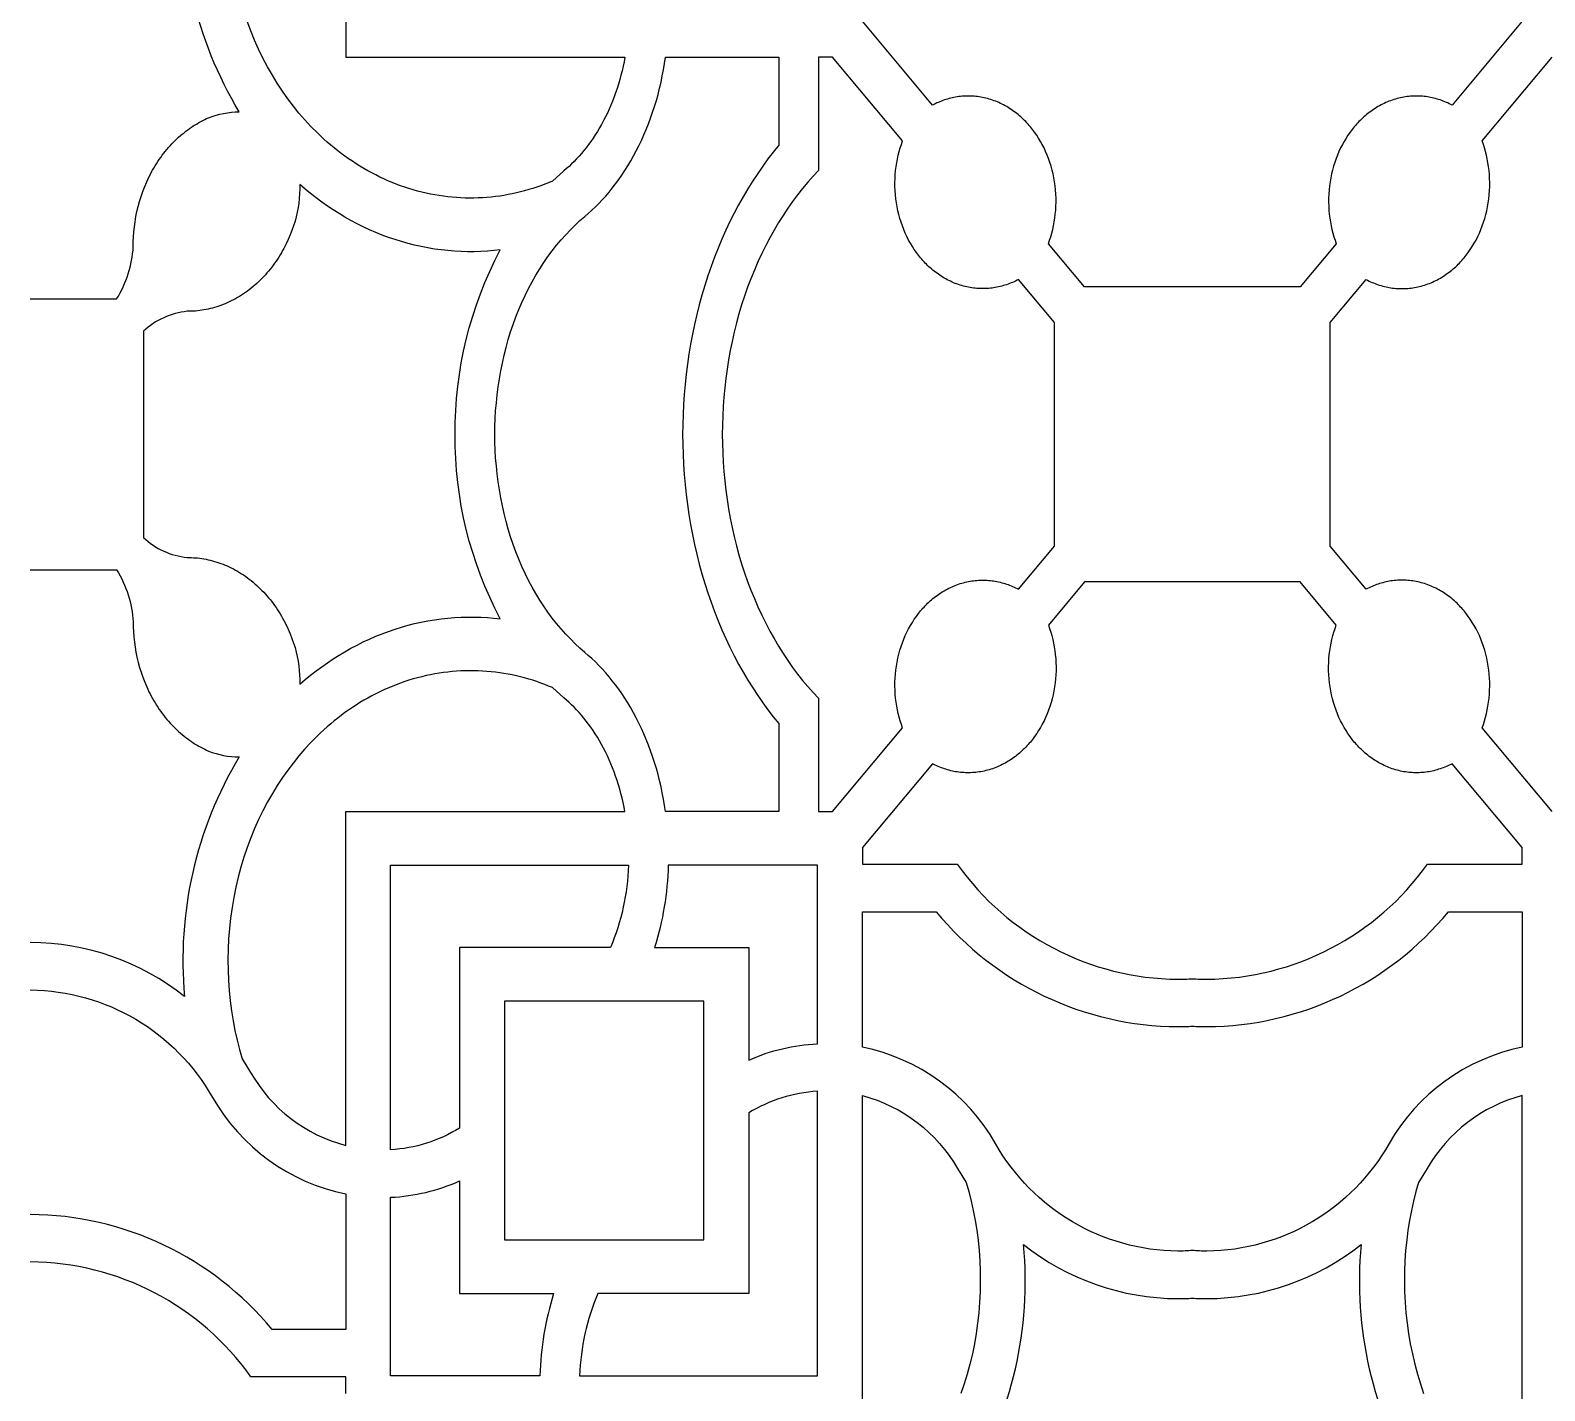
# Model space of a CAD drawing. Extents: x 59271 to 61367, y 41180 to 44085.
# Drawn here: x 59271.3 to 59470.2, y 43259.1 to 43437.6 of the extents above; entities that cross this region are included whole.
import ezdxf

# ---------------------------------------------------------------- set-up
doc = ezdxf.new("R2010")
doc.units = 0
doc.layers.get('0').update_dxf_attribs({"linetype": 'CONTINUOUS'})

msp = doc.modelspace()

# ---------------------------------------------------------------- linework, layer by layer
for points in [[(59312.71, 43477.93), (59312.71, 43434.11), (59349.37, 43434.11), (59349.26, 43433.51), (59349.13, 43432.91), (59349, 43432.32), (59348.85, 43431.73), (59348.69, 43431.15), (59348.52, 43430.57), (59348.34, 43430), (59348.15, 43429.44), (59347.95, 43428.89), (59347.74, 43428.34), (59347.52, 43427.81), (59347.3, 43427.28), (59347.06, 43426.77), (59346.81, 43426.26), (59346.56, 43425.77), (59346.3, 43425.28), (59346.03, 43424.81), (59345.75, 43424.35), (59345.47, 43423.9), (59345.18, 43423.46), (59344.89, 43423.03), (59344.59, 43422.62), (59344.28, 43422.22), (59343.97, 43421.83), (59343.66, 43421.45), (59343.34, 43421.09), (59343.02, 43420.74), (59342.69, 43420.4), (59342.36, 43420.08), (59342.03, 43419.77), (59341.7, 43419.47), (59341.36, 43419.18), (59339.84, 43417.82), (59339.34, 43417.61), (59338.83, 43417.41), (59338.31, 43417.22), (59337.79, 43417.04), (59337.27, 43416.87), (59336.74, 43416.71), (59336.2, 43416.56), (59335.67, 43416.41), (59335.12, 43416.28), (59334.58, 43416.17), (59334.03, 43416.06), (59333.48, 43415.96), (59332.92, 43415.87), (59332.36, 43415.8), (59331.8, 43415.74), (59331.24, 43415.69), (59330.67, 43415.65), (59330.1, 43415.62), (59329.54, 43415.6), (59328.97, 43415.6), (59328.39, 43415.61), (59327.82, 43415.63), (59327.25, 43415.67), (59326.68, 43415.71), (59326.1, 43415.77), (59325.53, 43415.84), (59324.96, 43415.93), (59324.39, 43416.02), (59323.82, 43416.13), (59323.25, 43416.25), (59322.68, 43416.38), (59322.12, 43416.53), (59321.55, 43416.69), (59320.99, 43416.86), (59320.44, 43417.04), (59319.88, 43417.23), (59319.33, 43417.44), (59318.79, 43417.65), (59318.24, 43417.88), (59317.7, 43418.12), (59317.17, 43418.37), (59316.64, 43418.64), (59316.11, 43418.91), (59315.59, 43419.19), (59315.08, 43419.49), (59314.57, 43419.79), (59314.07, 43420.11), (59313.57, 43420.43), (59313.08, 43420.77), (59312.6, 43421.11), (59312.12, 43421.46), (59311.65, 43421.82), (59311.18, 43422.2), (59310.72, 43422.57), (59310.27, 43422.96), (59309.83, 43423.36), (59309.39, 43423.76), (59308.97, 43424.17), (59308.13, 43425.01), (59307.33, 43425.87), (59306.56, 43426.76), (59305.82, 43427.68), (59305.09, 43428.64), (59304.39, 43429.64), (59303.71, 43430.67), (59303.06, 43431.74), (59302.43, 43432.84), (59301.83, 43433.98), (59301.26, 43435.14), (59300.73, 43436.34), (59300.23, 43437.56), (59299.76, 43438.81)], [(59467.23, 43438.81), (59458.02, 43427.8), (59457.84, 43427.9), (59457.65, 43427.99), (59457.45, 43428.09), (59457.26, 43428.17), (59457.06, 43428.26), (59456.86, 43428.33), (59456.66, 43428.41), (59456.46, 43428.48), (59456.25, 43428.55), (59456.05, 43428.61), (59455.84, 43428.67), (59455.63, 43428.72), (59455.41, 43428.77), (59455.2, 43428.82), (59454.99, 43428.86), (59454.77, 43428.89), (59454.55, 43428.92), (59454.33, 43428.95), (59454.11, 43428.97), (59453.89, 43428.98), (59453.67, 43428.99), (59453.45, 43429), (59453.23, 43429), (59453.01, 43429), (59452.78, 43428.99), (59452.56, 43428.97), (59452.34, 43428.95), (59452.12, 43428.92), (59451.89, 43428.89), (59451.67, 43428.86), (59451.45, 43428.82), (59451.23, 43428.77), (59451.01, 43428.72), (59450.79, 43428.66), (59450.57, 43428.6), (59450.36, 43428.54), (59450.14, 43428.47), (59449.93, 43428.39), (59449.72, 43428.31), (59449.51, 43428.22), (59449.3, 43428.13), (59449.09, 43428.04), (59448.88, 43427.94), (59448.68, 43427.83), (59448.48, 43427.72), (59448.28, 43427.61), (59448.08, 43427.49), (59447.89, 43427.37), (59447.7, 43427.25), (59447.51, 43427.12), (59447.32, 43426.99), (59447.14, 43426.85), (59446.96, 43426.71), (59446.78, 43426.57), (59446.61, 43426.42), (59446.43, 43426.27), (59446.27, 43426.12), (59446.1, 43425.96), (59445.94, 43425.8), (59445.78, 43425.64), (59445.62, 43425.47), (59445.47, 43425.31), (59445.32, 43425.14), (59445.17, 43424.97), (59444.89, 43424.61), (59444.61, 43424.24), (59444.34, 43423.86), (59444.09, 43423.46), (59443.84, 43423.05), (59443.6, 43422.62), (59443.37, 43422.18), (59443.16, 43421.72), (59442.96, 43421.26), (59442.78, 43420.78), (59442.61, 43420.29), (59442.45, 43419.79), (59442.31, 43419.29), (59442.19, 43418.77), (59442.08, 43418.25), (59441.99, 43417.73), (59441.92, 43417.2), (59441.86, 43416.67), (59441.82, 43416.14), (59441.8, 43415.61), (59441.8, 43415.08), (59441.81, 43414.55), (59441.84, 43414.02), (59441.89, 43413.5), (59441.95, 43412.99), (59442.03, 43412.48), (59442.13, 43411.97), (59442.23, 43411.48), (59442.36, 43411), (59442.49, 43410.52), (59442.64, 43410.06), (59442.8, 43409.61), (59438.07, 43403.96), (59434.28, 43403.96), (59423.9, 43403.96), (59413.51, 43403.96), (59409.72, 43403.96), (59404.99, 43409.61), (59405.15, 43410.06), (59405.3, 43410.52), (59405.43, 43411), (59405.56, 43411.48), (59405.66, 43411.97), (59405.76, 43412.48), (59405.84, 43412.99), (59405.9, 43413.5), (59405.95, 43414.02), (59405.98, 43414.55), (59405.99, 43415.08), (59405.99, 43415.61), (59405.97, 43416.14), (59405.93, 43416.67), (59405.87, 43417.2), (59405.8, 43417.73), (59405.71, 43418.25), (59405.6, 43418.77), (59405.48, 43419.29), (59405.34, 43419.79), (59405.18, 43420.29), (59405.01, 43420.78), (59404.83, 43421.26), (59404.63, 43421.72), (59404.42, 43422.18), (59404.19, 43422.62), (59403.95, 43423.05), (59403.71, 43423.46), (59403.45, 43423.86), (59403.18, 43424.24), (59402.9, 43424.61), (59402.62, 43424.97), (59402.47, 43425.14), (59402.32, 43425.31), (59402.17, 43425.47), (59402.01, 43425.64), (59401.85, 43425.8), (59401.69, 43425.96), (59401.52, 43426.12), (59401.36, 43426.27), (59401.18, 43426.42), (59401.01, 43426.57), (59400.83, 43426.71), (59400.65, 43426.85), (59400.47, 43426.99), (59400.28, 43427.12), (59400.09, 43427.25), (59399.9, 43427.37), (59399.71, 43427.49), (59399.51, 43427.61), (59399.31, 43427.72), (59399.11, 43427.83), (59398.91, 43427.94), (59398.7, 43428.04), (59398.49, 43428.13), (59398.29, 43428.22), (59398.07, 43428.31), (59397.86, 43428.39), (59397.65, 43428.47), (59397.43, 43428.54), (59397.22, 43428.6), (59397, 43428.66), (59396.78, 43428.72), (59396.56, 43428.77), (59396.34, 43428.82), (59396.12, 43428.86), (59395.9, 43428.89), (59395.67, 43428.92), (59395.45, 43428.95), (59395.23, 43428.97), (59395.01, 43428.99), (59394.78, 43429), (59394.56, 43429), (59394.34, 43429), (59394.12, 43428.99), (59393.9, 43428.98), (59393.68, 43428.97), (59393.46, 43428.95), (59393.24, 43428.92), (59393.02, 43428.89), (59392.8, 43428.86), (59392.59, 43428.82), (59392.38, 43428.77), (59392.16, 43428.72), (59391.95, 43428.67), (59391.74, 43428.61), (59391.54, 43428.55), (59391.33, 43428.48), (59391.13, 43428.41), (59390.93, 43428.33), (59390.73, 43428.26), (59390.53, 43428.17), (59390.34, 43428.09), (59390.14, 43427.99), (59389.95, 43427.9), (59389.77, 43427.8), (59380.56, 43438.81)], [(59471.16, 43335.06), (59461.95, 43346.06), (59462.12, 43346.51), (59462.26, 43346.97), (59462.4, 43347.45), (59462.52, 43347.93), (59462.63, 43348.42), (59462.72, 43348.93), (59462.8, 43349.43), (59462.87, 43349.95), (59462.91, 43350.47), (59462.94, 43351), (59462.96, 43351.53), (59462.95, 43352.06), (59462.93, 43352.59), (59462.89, 43353.12), (59462.84, 43353.65), (59462.77, 43354.18), (59462.68, 43354.7), (59462.57, 43355.22), (59462.45, 43355.74), (59462.31, 43356.24), (59462.15, 43356.74), (59461.98, 43357.23), (59461.79, 43357.71), (59461.6, 43358.17), (59461.38, 43358.63), (59461.16, 43359.07), (59460.92, 43359.5), (59460.67, 43359.91), (59460.41, 43360.31), (59460.14, 43360.69), (59459.87, 43361.06), (59459.58, 43361.42), (59459.44, 43361.59), (59459.29, 43361.76), (59459.13, 43361.92), (59458.98, 43362.09), (59458.82, 43362.25), (59458.66, 43362.41), (59458.49, 43362.57), (59458.32, 43362.72), (59458.15, 43362.87), (59457.98, 43363.02), (59457.8, 43363.16), (59457.62, 43363.3), (59457.43, 43363.44), (59457.25, 43363.57), (59457.06, 43363.7), (59456.87, 43363.82), (59456.67, 43363.94), (59456.48, 43364.06), (59456.28, 43364.17), (59456.08, 43364.28), (59455.87, 43364.39), (59455.67, 43364.49), (59455.46, 43364.58), (59455.25, 43364.67), (59455.04, 43364.76), (59454.83, 43364.84), (59454.61, 43364.92), (59454.4, 43364.99), (59454.18, 43365.05), (59453.96, 43365.11), (59453.75, 43365.17), (59453.53, 43365.22), (59453.31, 43365.27), (59453.08, 43365.31), (59452.86, 43365.34), (59452.64, 43365.37), (59452.42, 43365.4), (59452.2, 43365.42), (59451.97, 43365.44), (59451.75, 43365.44), (59451.53, 43365.45), (59451.31, 43365.45), (59451.08, 43365.44), (59450.86, 43365.43), (59450.64, 43365.42), (59450.42, 43365.4), (59450.2, 43365.37), (59449.99, 43365.34), (59449.77, 43365.31), (59449.56, 43365.27), (59449.34, 43365.22), (59449.13, 43365.17), (59448.92, 43365.12), (59448.71, 43365.06), (59448.5, 43365), (59448.3, 43364.93), (59448.09, 43364.86), (59447.89, 43364.78), (59447.69, 43364.71), (59447.5, 43364.62), (59447.3, 43364.53), (59447.11, 43364.44), (59446.92, 43364.35), (59446.73, 43364.25), (59442, 43369.9), (59442, 43384.58), (59442, 43399.26), (59446.73, 43404.91), (59446.92, 43404.82), (59447.11, 43404.72), (59447.3, 43404.63), (59447.5, 43404.54), (59447.69, 43404.46), (59447.89, 43404.38), (59448.09, 43404.31), (59448.3, 43404.23), (59448.5, 43404.17), (59448.71, 43404.11), (59448.92, 43404.05), (59449.13, 43403.99), (59449.34, 43403.94), (59449.56, 43403.9), (59449.77, 43403.86), (59449.99, 43403.82), (59450.2, 43403.79), (59450.42, 43403.77), (59450.64, 43403.75), (59450.86, 43403.73), (59451.08, 43403.72), (59451.31, 43403.72), (59451.53, 43403.72), (59451.75, 43403.72), (59451.97, 43403.73), (59452.2, 43403.75), (59452.42, 43403.77), (59452.64, 43403.79), (59452.86, 43403.82), (59453.08, 43403.86), (59453.31, 43403.9), (59453.53, 43403.94), (59453.75, 43404), (59453.96, 43404.05), (59454.18, 43404.11), (59454.4, 43404.18), (59454.61, 43404.25), (59454.83, 43404.33), (59455.04, 43404.41), (59455.25, 43404.49), (59455.46, 43404.58), (59455.67, 43404.68), (59455.87, 43404.78), (59456.08, 43404.88), (59456.28, 43404.99), (59456.48, 43405.1), (59456.67, 43405.22), (59456.87, 43405.34), (59457.06, 43405.47), (59457.25, 43405.6), (59457.43, 43405.73), (59457.62, 43405.87), (59457.8, 43406.01), (59457.98, 43406.15), (59458.15, 43406.3), (59458.32, 43406.45), (59458.49, 43406.6), (59458.66, 43406.76), (59458.82, 43406.92), (59458.98, 43407.08), (59459.13, 43407.24), (59459.29, 43407.41), (59459.44, 43407.58), (59459.58, 43407.75), (59459.87, 43408.1), (59460.14, 43408.47), (59460.41, 43408.86), (59460.67, 43409.26), (59460.92, 43409.67), (59461.16, 43410.1), (59461.38, 43410.54), (59461.6, 43410.99), (59461.79, 43411.46), (59461.98, 43411.94), (59462.15, 43412.43), (59462.31, 43412.92), (59462.45, 43413.43), (59462.57, 43413.94), (59462.68, 43414.46), (59462.77, 43414.99), (59462.84, 43415.51), (59462.89, 43416.05), (59462.93, 43416.58), (59462.95, 43417.11), (59462.96, 43417.64), (59462.94, 43418.17), (59462.91, 43418.69), (59462.87, 43419.22), (59462.8, 43419.73), (59462.72, 43420.24), (59462.63, 43420.74), (59462.52, 43421.23), (59462.4, 43421.72), (59462.26, 43422.19), (59462.12, 43422.65), (59461.95, 43423.11), (59471.16, 43434.11)]]:
    msp.add_lwpolyline(points)
for points in [[(59271.27, 43402.36), (59282.6, 43402.36, 0.12671), (59284.79, 43409.21), (59284.79, 43409.86), (59284.82, 43410.51), (59284.87, 43411.17), (59284.94, 43411.84), (59285.03, 43412.5), (59285.15, 43413.17), (59285.28, 43413.84), (59285.44, 43414.5), (59285.62, 43415.16), (59285.82, 43415.82), (59286.05, 43416.47), (59286.29, 43417.11), (59286.43, 43417.42), (59286.56, 43417.74), (59286.7, 43418.05), (59286.85, 43418.35), (59287.01, 43418.66), (59287.16, 43418.96), (59287.33, 43419.26), (59287.49, 43419.55), (59287.67, 43419.84), (59287.84, 43420.12), (59288.03, 43420.4), (59288.21, 43420.68), (59288.4, 43420.95), (59288.6, 43421.22), (59288.8, 43421.48), (59289, 43421.74), (59289.21, 43421.99), (59289.42, 43422.23), (59289.63, 43422.47), (59289.85, 43422.71), (59290.07, 43422.94), (59290.29, 43423.16), (59290.52, 43423.38), (59290.75, 43423.59), (59290.98, 43423.8), (59291.22, 43424), (59291.46, 43424.19), (59291.7, 43424.38), (59291.94, 43424.56), (59292.18, 43424.74), (59292.43, 43424.9), (59292.67, 43425.07), (59292.92, 43425.22), (59293.17, 43425.37), (59293.42, 43425.52), (59293.67, 43425.66), (59293.93, 43425.79), (59294.18, 43425.91), (59294.43, 43426.03), (59294.69, 43426.15, -0.091636), (59298.7, 43426.92, -0.159593), (59291.53, 43458.36, -0.16816)], [(59271.27, 43366.8), (59282.6, 43366.8, -0.12671), (59284.79, 43359.96), (59284.79, 43359.31), (59284.82, 43358.65), (59284.87, 43357.99), (59284.94, 43357.33), (59285.03, 43356.66), (59285.15, 43355.99), (59285.28, 43355.33), (59285.44, 43354.66), (59285.62, 43354), (59285.82, 43353.35), (59286.05, 43352.7), (59286.29, 43352.06), (59286.43, 43351.74), (59286.56, 43351.43), (59286.7, 43351.12), (59286.85, 43350.81), (59287.01, 43350.51), (59287.16, 43350.21), (59287.33, 43349.91), (59287.49, 43349.62), (59287.67, 43349.33), (59287.84, 43349.04), (59288.03, 43348.76), (59288.21, 43348.49), (59288.4, 43348.21), (59288.6, 43347.95), (59288.8, 43347.69), (59289, 43347.43), (59289.21, 43347.18), (59289.42, 43346.93), (59289.63, 43346.69), (59289.85, 43346.46), (59290.07, 43346.23), (59290.29, 43346), (59290.52, 43345.79), (59290.75, 43345.57), (59290.98, 43345.37), (59291.22, 43345.17), (59291.46, 43344.97), (59291.7, 43344.79), (59291.94, 43344.61), (59292.18, 43344.43), (59292.43, 43344.26), (59292.67, 43344.1), (59292.92, 43343.94), (59293.17, 43343.79), (59293.42, 43343.65), (59293.67, 43343.51), (59293.93, 43343.38), (59294.18, 43343.25), (59294.43, 43343.13), (59294.69, 43343.02, 0.091636), (59298.7, 43342.24, 0.159593), (59291.53, 43310.8, 0.16816), (59271.27, 43317.88)], [(59271.27, 43311.66, -0.26745), (59295.2, 43297.54, 0.215544), (59312.71, 43284.88), (59312.71, 43267.09), (59303.02, 43267.09, 0.222359), (59271.27, 43282.18), (59271.27, 43282.18)], [(59380.56, 43253.97), (59380.56, 43297.79, -0.200602), (59393.05, 43288.21), (59394.19, 43286.39), (59394.53, 43285.18), (59394.84, 43283.95), (59395.12, 43282.69), (59395.36, 43281.41), (59395.57, 43280.11), (59395.75, 43278.79), (59395.88, 43277.46), (59395.97, 43276.11), (59396.03, 43274.76), (59396.05, 43273.4), (59396.02, 43272.03), (59395.95, 43270.66), (59395.84, 43269.29), (59395.69, 43267.93), (59395.5, 43266.57), (59395.27, 43265.21), (59395, 43263.87), (59394.68, 43262.54), (59394.33, 43261.23), (59393.94, 43259.94), (59393.51, 43258.67)], [(59467.23, 43253.97), (59467.23, 43297.79, 0.200602), (59454.74, 43288.21), (59453.6, 43286.39), (59453.26, 43285.18), (59452.95, 43283.95), (59452.67, 43282.69), (59452.43, 43281.41), (59452.22, 43280.11), (59452.05, 43278.79), (59451.91, 43277.46), (59451.82, 43276.11), (59451.76, 43274.76), (59451.75, 43273.4), (59451.77, 43272.03), (59451.84, 43270.66), (59451.95, 43269.29), (59452.1, 43267.93), (59452.29, 43266.57), (59452.52, 43265.21), (59452.8, 43263.87), (59453.11, 43262.54), (59453.46, 43261.23), (59453.85, 43259.94), (59454.28, 43258.67)], [(59394.56, 43246.78, 0.159593), (59401.73, 43278.22, 0.16816), (59422, 43271.14, 0.014447), (59423.9, 43271.2, 0.014447), (59425.79, 43271.14, 0.16816), (59446.06, 43278.22, 0.159593), (59453.23, 43246.78, 0.091636)], [(59312.71, 43258.67), (59312.71, 43260.87), (59300.25, 43260.87, 0.240747), (59271.27, 43275.96)]]:
    msp.add_lwpolyline(points, format="xyb")
for points in [[(59332.29, 43384.58), (59332.3, 43385.61), (59332.33, 43386.64), (59332.39, 43387.68), (59332.48, 43388.73), (59332.59, 43389.77), (59332.72, 43390.82), (59332.88, 43391.87), (59333.06, 43392.91), (59333.27, 43393.95), (59333.51, 43394.98), (59333.77, 43396.01), (59334.05, 43397.02), (59334.36, 43398.03), (59334.7, 43399.02), (59335.06, 43400), (59335.44, 43400.96), (59335.84, 43401.91), (59336.27, 43402.83), (59336.72, 43403.74), (59337.19, 43404.63), (59337.68, 43405.49), (59338.19, 43406.33), (59338.72, 43407.14), (59339.26, 43407.93), (59339.82, 43408.69), (59340.4, 43409.42), (59340.98, 43410.12), (59341.59, 43410.8), (59342.2, 43411.44), (59342.82, 43412.05), (59343.46, 43412.64), (59344.1, 43413.19), (59344.56, 43413.59), (59345.03, 43414.01), (59345.49, 43414.45), (59345.94, 43414.91), (59346.39, 43415.38), (59346.84, 43415.87), (59347.28, 43416.39), (59347.71, 43416.92), (59348.14, 43417.47), (59348.55, 43418.03), (59348.96, 43418.62), (59349.36, 43419.22), (59349.75, 43419.84), (59350.13, 43420.48), (59350.5, 43421.13), (59350.86, 43421.8), (59351.21, 43422.48), (59351.54, 43423.18), (59351.86, 43423.89), (59352.17, 43424.62), (59352.47, 43425.36), (59352.75, 43426.11), (59353.01, 43426.87), (59353.26, 43427.64), (59353.5, 43428.43), (59353.72, 43429.22), (59353.92, 43430.02), (59354.11, 43430.83), (59354.28, 43431.64), (59354.44, 43432.46), (59354.57, 43433.28), (59354.7, 43434.11), (59369.58, 43434.11), (59369.58, 43422.53), (59368.86, 43421.65), (59368.16, 43420.75), (59367.48, 43419.81), (59366.81, 43418.85), (59366.15, 43417.86), (59365.52, 43416.84), (59364.9, 43415.79), (59364.3, 43414.72), (59363.71, 43413.63), (59363.15, 43412.51), (59362.61, 43411.38), (59362.09, 43410.22), (59361.6, 43409.04), (59361.13, 43407.84), (59360.68, 43406.62), (59360.25, 43405.39), (59359.85, 43404.14), (59359.48, 43402.88), (59359.13, 43401.6), (59358.8, 43400.32), (59358.5, 43399.03), (59358.23, 43397.72), (59357.98, 43396.42), (59357.77, 43395.1), (59357.57, 43393.79), (59357.41, 43392.47), (59357.26, 43391.15), (59357.15, 43389.83), (59357.06, 43388.51), (59357, 43387.2), (59356.96, 43385.89), (59356.95, 43384.58), (59356.96, 43383.28), (59357, 43381.97), (59357.06, 43380.66), (59357.15, 43379.34), (59357.26, 43378.02), (59357.41, 43376.7), (59357.57, 43375.38), (59357.77, 43374.06), (59357.98, 43372.75), (59358.23, 43371.44), (59358.5, 43370.14), (59358.8, 43368.85), (59359.13, 43367.56), (59359.48, 43366.29), (59359.85, 43365.03), (59360.25, 43363.78), (59360.68, 43362.55), (59361.13, 43361.33), (59361.6, 43360.13), (59362.09, 43358.95), (59362.61, 43357.79), (59363.15, 43356.65), (59363.71, 43355.53), (59364.3, 43354.44), (59364.9, 43353.37), (59365.52, 43352.33), (59366.15, 43351.31), (59366.81, 43350.32), (59367.48, 43349.35), (59368.16, 43348.42), (59368.86, 43347.51), (59369.58, 43346.63), (59369.58, 43335.06), (59354.7, 43335.06), (59354.57, 43335.88), (59354.44, 43336.71), (59354.28, 43337.53), (59354.11, 43338.34), (59353.92, 43339.15), (59353.72, 43339.95), (59353.5, 43340.74), (59353.26, 43341.52), (59353.01, 43342.29), (59352.75, 43343.06), (59352.47, 43343.81), (59352.17, 43344.55), (59351.86, 43345.27), (59351.54, 43345.99), (59351.21, 43346.68), (59350.86, 43347.37), (59350.5, 43348.04), (59350.13, 43348.69), (59349.75, 43349.33), (59349.36, 43349.94), (59348.96, 43350.55), (59348.55, 43351.13), (59348.14, 43351.7), (59347.71, 43352.25), (59347.28, 43352.78), (59346.84, 43353.29), (59346.39, 43353.79), (59345.94, 43354.26), (59345.49, 43354.72), (59345.03, 43355.15), (59344.56, 43355.57), (59344.1, 43355.97), (59343.46, 43356.53), (59342.82, 43357.11), (59342.2, 43357.73), (59341.59, 43358.37), (59340.98, 43359.04), (59340.4, 43359.75), (59339.82, 43360.48), (59339.26, 43361.24), (59338.72, 43362.03), (59338.19, 43362.84), (59337.68, 43363.68), (59337.19, 43364.54), (59336.72, 43365.42), (59336.27, 43366.33), (59335.84, 43367.26), (59335.44, 43368.2), (59335.06, 43369.17), (59334.7, 43370.15), (59334.36, 43371.14), (59334.05, 43372.14), (59333.77, 43373.16), (59333.51, 43374.19), (59333.27, 43375.22), (59333.06, 43376.26), (59332.88, 43377.3), (59332.72, 43378.35), (59332.59, 43379.39), (59332.48, 43380.44), (59332.39, 43381.48), (59332.33, 43382.52), (59332.3, 43383.56)], [(59405.79, 43384.58), (59405.79, 43399.26), (59401.06, 43404.91), (59400.87, 43404.82), (59400.68, 43404.72), (59400.49, 43404.63), (59400.29, 43404.54), (59400.1, 43404.46), (59399.9, 43404.38), (59399.7, 43404.31), (59399.49, 43404.23), (59399.29, 43404.17), (59399.08, 43404.11), (59398.87, 43404.05), (59398.66, 43403.99), (59398.45, 43403.94), (59398.23, 43403.9), (59398.02, 43403.86), (59397.8, 43403.82), (59397.59, 43403.79), (59397.37, 43403.77), (59397.15, 43403.75), (59396.93, 43403.73), (59396.71, 43403.72), (59396.48, 43403.72), (59396.26, 43403.72), (59396.04, 43403.72), (59395.82, 43403.73), (59395.6, 43403.75), (59395.37, 43403.77), (59395.15, 43403.79), (59394.93, 43403.82), (59394.71, 43403.86), (59394.49, 43403.9), (59394.26, 43403.94), (59394.04, 43404), (59393.83, 43404.05), (59393.61, 43404.11), (59393.39, 43404.18), (59393.18, 43404.25), (59392.96, 43404.33), (59392.75, 43404.41), (59392.54, 43404.49), (59392.33, 43404.58), (59392.12, 43404.68), (59391.92, 43404.78), (59391.71, 43404.88), (59391.51, 43404.99), (59391.31, 43405.1), (59391.12, 43405.22), (59390.92, 43405.34), (59390.73, 43405.47), (59390.54, 43405.6), (59390.36, 43405.73), (59390.17, 43405.87), (59389.99, 43406.01), (59389.82, 43406.15), (59389.64, 43406.3), (59389.47, 43406.45), (59389.3, 43406.6), (59389.13, 43406.76), (59388.97, 43406.92), (59388.81, 43407.08), (59388.66, 43407.24), (59388.5, 43407.41), (59388.35, 43407.58), (59388.21, 43407.75), (59387.92, 43408.1), (59387.65, 43408.47), (59387.38, 43408.86), (59387.12, 43409.26), (59386.87, 43409.67), (59386.63, 43410.1), (59386.41, 43410.54), (59386.19, 43410.99), (59386, 43411.46), (59385.81, 43411.94), (59385.64, 43412.43), (59385.48, 43412.92), (59385.34, 43413.43), (59385.22, 43413.94), (59385.11, 43414.46), (59385.02, 43414.99), (59384.95, 43415.51), (59384.9, 43416.05), (59384.86, 43416.58), (59384.84, 43417.11), (59384.83, 43417.64), (59384.85, 43418.17), (59384.88, 43418.69), (59384.92, 43419.22), (59384.99, 43419.73), (59385.07, 43420.24), (59385.16, 43420.74), (59385.27, 43421.23), (59385.39, 43421.72), (59385.53, 43422.19), (59385.68, 43422.65), (59385.84, 43423.11), (59376.63, 43434.11), (59374.79, 43434.11), (59374.79, 43419.22), (59374.08, 43418.47), (59373.39, 43417.69), (59372.71, 43416.88), (59372.05, 43416.04), (59371.4, 43415.16), (59370.76, 43414.26), (59370.15, 43413.34), (59369.55, 43412.38), (59368.96, 43411.4), (59368.4, 43410.39), (59367.86, 43409.36), (59367.34, 43408.31), (59366.84, 43407.23), (59366.37, 43406.14), (59365.91, 43405.02), (59365.48, 43403.89), (59365.08, 43402.74), (59364.7, 43401.58), (59364.35, 43400.4), (59364.02, 43399.21), (59363.72, 43398.01), (59363.45, 43396.8), (59363.2, 43395.59), (59362.98, 43394.37), (59362.78, 43393.14), (59362.61, 43391.91), (59362.47, 43390.69), (59362.36, 43389.46), (59362.27, 43388.23), (59362.21, 43387.01), (59362.17, 43385.79), (59362.16, 43384.58), (59362.17, 43383.37), (59362.21, 43382.16), (59362.27, 43380.93), (59362.36, 43379.71), (59362.47, 43378.48), (59362.61, 43377.25), (59362.78, 43376.02), (59362.98, 43374.8), (59363.2, 43373.58), (59363.45, 43372.36), (59363.72, 43371.16), (59364.02, 43369.96), (59364.35, 43368.77), (59364.7, 43367.59), (59365.08, 43366.42), (59365.48, 43365.28), (59365.91, 43364.14), (59366.37, 43363.03), (59366.84, 43361.93), (59367.34, 43360.86), (59367.86, 43359.8), (59368.4, 43358.77), (59368.96, 43357.77), (59369.55, 43356.78), (59370.15, 43355.83), (59370.76, 43354.9), (59371.4, 43354), (59372.05, 43353.13), (59372.71, 43352.29), (59373.39, 43351.48), (59374.08, 43350.69), (59374.79, 43349.94), (59374.79, 43335.06), (59376.63, 43335.06), (59385.84, 43346.06), (59385.68, 43346.51), (59385.53, 43346.97), (59385.39, 43347.45), (59385.27, 43347.93), (59385.16, 43348.42), (59385.07, 43348.93), (59384.99, 43349.43), (59384.92, 43349.95), (59384.88, 43350.47), (59384.85, 43351), (59384.83, 43351.53), (59384.84, 43352.06), (59384.86, 43352.59), (59384.9, 43353.12), (59384.95, 43353.65), (59385.02, 43354.18), (59385.11, 43354.7), (59385.22, 43355.22), (59385.34, 43355.74), (59385.48, 43356.24), (59385.64, 43356.74), (59385.81, 43357.23), (59386, 43357.71), (59386.19, 43358.17), (59386.41, 43358.63), (59386.63, 43359.07), (59386.87, 43359.5), (59387.12, 43359.91), (59387.38, 43360.31), (59387.65, 43360.69), (59387.92, 43361.06), (59388.21, 43361.42), (59388.35, 43361.59), (59388.5, 43361.76), (59388.66, 43361.92), (59388.81, 43362.09), (59388.97, 43362.25), (59389.13, 43362.41), (59389.3, 43362.57), (59389.47, 43362.72), (59389.64, 43362.87), (59389.82, 43363.02), (59389.99, 43363.16), (59390.17, 43363.3), (59390.36, 43363.44), (59390.54, 43363.57), (59390.73, 43363.7), (59390.92, 43363.82), (59391.12, 43363.94), (59391.31, 43364.06), (59391.51, 43364.17), (59391.71, 43364.28), (59391.92, 43364.39), (59392.12, 43364.49), (59392.33, 43364.58), (59392.54, 43364.67), (59392.75, 43364.76), (59392.96, 43364.84), (59393.18, 43364.92), (59393.39, 43364.99), (59393.61, 43365.05), (59393.83, 43365.11), (59394.04, 43365.17), (59394.26, 43365.22), (59394.49, 43365.27), (59394.71, 43365.31), (59394.93, 43365.34), (59395.15, 43365.37), (59395.37, 43365.4), (59395.6, 43365.42), (59395.82, 43365.44), (59396.04, 43365.44), (59396.26, 43365.45), (59396.48, 43365.45), (59396.71, 43365.44), (59396.93, 43365.43), (59397.15, 43365.42), (59397.37, 43365.4), (59397.59, 43365.37), (59397.8, 43365.34), (59398.02, 43365.31), (59398.23, 43365.27), (59398.45, 43365.22), (59398.66, 43365.17), (59398.87, 43365.12), (59399.08, 43365.06), (59399.29, 43365), (59399.49, 43364.93), (59399.7, 43364.86), (59399.9, 43364.78), (59400.1, 43364.71), (59400.29, 43364.62), (59400.49, 43364.53), (59400.68, 43364.44), (59400.87, 43364.35), (59401.06, 43364.25), (59405.79, 43369.9)], [(59359.74, 43310.18), (59333.53, 43310.18), (59333.53, 43278.85), (59359.74, 43278.85)]]:
    msp.add_lwpolyline(points, close=True)
for points in [[(59286.14, 43371.04, 0.165069), (59291.87, 43368.43), (59292.14, 43368.42), (59292.42, 43368.42), (59292.69, 43368.4), (59292.96, 43368.38), (59293.24, 43368.36), (59293.52, 43368.32), (59293.79, 43368.28), (59294.07, 43368.24), (59294.35, 43368.19), (59294.63, 43368.13), (59294.91, 43368.07), (59295.19, 43368), (59295.47, 43367.92), (59295.75, 43367.83), (59296.02, 43367.74), (59296.3, 43367.64), (59296.58, 43367.54), (59296.85, 43367.43), (59297.13, 43367.31), (59297.4, 43367.19), (59297.67, 43367.06), (59297.94, 43366.92), (59298.21, 43366.77), (59298.48, 43366.62), (59298.74, 43366.47), (59299.01, 43366.3), (59299.27, 43366.13), (59299.52, 43365.96), (59299.78, 43365.77), (59300.03, 43365.58), (59300.28, 43365.39), (59300.52, 43365.19), (59300.77, 43364.98), (59301, 43364.77), (59301.24, 43364.55), (59301.47, 43364.33), (59301.7, 43364.1), (59301.92, 43363.87), (59302.14, 43363.63), (59302.35, 43363.39), (59302.56, 43363.14), (59302.77, 43362.89), (59302.97, 43362.63), (59303.17, 43362.37), (59303.36, 43362.11), (59303.55, 43361.84), (59303.73, 43361.57), (59303.91, 43361.3), (59304.08, 43361.02), (59304.25, 43360.74), (59304.41, 43360.45), (59304.57, 43360.17), (59304.86, 43359.59), (59305.14, 43359), (59305.4, 43358.4), (59305.63, 43357.8), (59305.85, 43357.2), (59306.04, 43356.59, -0.065359), (59306.69, 43351.79), (59307.39, 43352.39), (59308.09, 43352.97), (59308.81, 43353.53), (59309.55, 43354.08), (59310.29, 43354.6), (59311.05, 43355.11), (59311.82, 43355.6), (59312.6, 43356.06), (59313.39, 43356.51), (59314.2, 43356.93), (59315.01, 43357.34), (59315.83, 43357.72), (59316.65, 43358.08), (59317.49, 43358.41), (59318.33, 43358.72), (59319.18, 43359.01), (59320.03, 43359.28), (59320.89, 43359.52), (59321.75, 43359.74), (59322.62, 43359.93), (59323.49, 43360.1), (59324.36, 43360.24), (59325.23, 43360.36), (59326.1, 43360.46), (59326.97, 43360.53), (59327.84, 43360.58), (59328.71, 43360.6), (59329.57, 43360.6), (59330.44, 43360.57), (59331.3, 43360.53), (59332.15, 43360.45), (59333, 43360.36, -0.124595), (59327.08, 43384.58, -0.124595), (59333, 43408.8), (59332.15, 43408.71), (59331.3, 43408.64), (59330.44, 43408.59), (59329.57, 43408.57), (59328.71, 43408.57), (59327.84, 43408.59), (59326.97, 43408.64), (59326.1, 43408.71), (59325.23, 43408.8), (59324.36, 43408.92), (59323.49, 43409.07), (59322.62, 43409.24), (59321.75, 43409.43), (59320.89, 43409.65), (59320.03, 43409.89), (59319.18, 43410.15), (59318.33, 43410.44), (59317.49, 43410.75), (59316.65, 43411.09), (59315.83, 43411.45), (59315.01, 43411.83), (59314.2, 43412.23), (59313.39, 43412.66), (59312.6, 43413.1), (59311.82, 43413.57), (59311.05, 43414.06), (59310.29, 43414.56), (59309.55, 43415.09), (59308.81, 43415.63), (59308.09, 43416.2), (59307.39, 43416.78), (59306.69, 43417.37, -0.065359), (59306.04, 43412.57), (59305.85, 43411.97), (59305.63, 43411.36), (59305.4, 43410.76), (59305.14, 43410.17), (59304.86, 43409.58), (59304.57, 43409), (59304.41, 43408.71), (59304.25, 43408.43), (59304.08, 43408.15), (59303.91, 43407.87), (59303.73, 43407.6), (59303.55, 43407.32), (59303.36, 43407.06), (59303.17, 43406.79), (59302.97, 43406.53), (59302.77, 43406.28), (59302.56, 43406.02), (59302.35, 43405.78), (59302.14, 43405.53), (59301.92, 43405.3), (59301.7, 43405.06), (59301.47, 43404.83), (59301.24, 43404.61), (59301, 43404.39), (59300.77, 43404.18), (59300.52, 43403.98), (59300.28, 43403.78), (59300.03, 43403.58), (59299.78, 43403.39), (59299.52, 43403.21), (59299.27, 43403.03), (59299.01, 43402.86), (59298.74, 43402.7), (59298.48, 43402.54), (59298.21, 43402.39), (59297.94, 43402.25), (59297.67, 43402.11), (59297.4, 43401.98), (59297.13, 43401.85), (59296.85, 43401.74), (59296.58, 43401.63), (59296.3, 43401.52), (59296.02, 43401.42), (59295.75, 43401.33), (59295.47, 43401.25), (59295.19, 43401.17), (59294.91, 43401.1), (59294.63, 43401.04), (59294.35, 43400.98), (59294.07, 43400.93), (59293.79, 43400.88), (59293.52, 43400.84), (59293.24, 43400.81), (59292.96, 43400.78), (59292.69, 43400.76), (59292.42, 43400.75), (59292.14, 43400.74), (59291.87, 43400.74, 0.165069), (59286.14, 43398.12)], [(59425.79, 43313.06, 0.240747), (59454.77, 43328.16), (59467.23, 43328.16), (59467.23, 43330.36), (59458.02, 43341.36), (59457.84, 43341.27), (59457.65, 43341.17), (59457.45, 43341.08), (59457.26, 43340.99), (59457.06, 43340.91), (59456.86, 43340.83), (59456.66, 43340.76), (59456.46, 43340.68), (59456.25, 43340.62), (59456.05, 43340.56), (59455.84, 43340.5), (59455.63, 43340.44), (59455.41, 43340.39), (59455.2, 43340.35), (59454.99, 43340.31), (59454.77, 43340.27), (59454.55, 43340.24), (59454.33, 43340.22), (59454.11, 43340.2), (59453.89, 43340.18), (59453.67, 43340.17), (59453.45, 43340.17), (59453.23, 43340.17), (59453.01, 43340.17), (59452.78, 43340.18), (59452.56, 43340.2), (59452.34, 43340.22), (59452.12, 43340.24), (59451.89, 43340.27), (59451.67, 43340.31), (59451.45, 43340.35), (59451.23, 43340.39), (59451.01, 43340.45), (59450.79, 43340.5), (59450.57, 43340.56), (59450.36, 43340.63), (59450.14, 43340.7), (59449.93, 43340.78), (59449.72, 43340.86), (59449.51, 43340.94), (59449.3, 43341.03), (59449.09, 43341.13), (59448.88, 43341.23), (59448.68, 43341.33), (59448.48, 43341.44), (59448.28, 43341.55), (59448.08, 43341.67), (59447.89, 43341.79), (59447.7, 43341.92), (59447.51, 43342.05), (59447.32, 43342.18), (59447.14, 43342.32), (59446.96, 43342.46), (59446.78, 43342.6), (59446.61, 43342.75), (59446.43, 43342.9), (59446.27, 43343.05), (59446.1, 43343.21), (59445.94, 43343.37), (59445.78, 43343.53), (59445.62, 43343.69), (59445.47, 43343.86), (59445.32, 43344.03), (59445.17, 43344.2), (59444.89, 43344.55), (59444.61, 43344.92), (59444.34, 43345.31), (59444.09, 43345.7), (59443.84, 43346.12), (59443.6, 43346.55), (59443.37, 43346.99), (59443.16, 43347.44), (59442.96, 43347.91), (59442.78, 43348.39), (59442.61, 43348.88), (59442.45, 43349.37), (59442.31, 43349.88), (59442.19, 43350.39), (59442.08, 43350.91), (59441.99, 43351.44), (59441.92, 43351.96), (59441.86, 43352.49), (59441.82, 43353.03), (59441.8, 43353.56), (59441.8, 43354.09), (59441.81, 43354.62), (59441.84, 43355.14), (59441.89, 43355.67), (59441.95, 43356.18), (59442.03, 43356.69), (59442.13, 43357.19), (59442.23, 43357.68), (59442.36, 43358.17), (59442.49, 43358.64), (59442.64, 43359.1), (59442.8, 43359.56), (59438.07, 43365.21), (59434.28, 43365.21), (59423.9, 43365.21), (59413.51, 43365.21), (59409.72, 43365.21), (59404.99, 43359.56), (59405.15, 43359.1), (59405.3, 43358.64), (59405.43, 43358.17), (59405.56, 43357.68), (59405.66, 43357.19), (59405.76, 43356.69), (59405.84, 43356.18), (59405.9, 43355.67), (59405.95, 43355.14), (59405.98, 43354.62), (59405.99, 43354.09), (59405.99, 43353.56), (59405.97, 43353.03), (59405.93, 43352.49), (59405.87, 43351.96), (59405.8, 43351.44), (59405.71, 43350.91), (59405.6, 43350.39), (59405.48, 43349.88), (59405.34, 43349.37), (59405.18, 43348.88), (59405.01, 43348.39), (59404.83, 43347.91), (59404.63, 43347.44), (59404.42, 43346.99), (59404.19, 43346.55), (59403.95, 43346.12), (59403.71, 43345.7), (59403.45, 43345.31), (59403.18, 43344.92), (59402.9, 43344.55), (59402.62, 43344.2), (59402.47, 43344.03), (59402.32, 43343.86), (59402.17, 43343.69), (59402.01, 43343.53), (59401.85, 43343.37), (59401.69, 43343.21), (59401.52, 43343.05), (59401.36, 43342.9), (59401.18, 43342.75), (59401.01, 43342.6), (59400.83, 43342.46), (59400.65, 43342.32), (59400.47, 43342.18), (59400.28, 43342.05), (59400.09, 43341.92), (59399.9, 43341.79), (59399.71, 43341.67), (59399.51, 43341.55), (59399.31, 43341.44), (59399.11, 43341.33), (59398.91, 43341.23), (59398.7, 43341.13), (59398.49, 43341.03), (59398.29, 43340.94), (59398.07, 43340.86), (59397.86, 43340.78), (59397.65, 43340.7), (59397.43, 43340.63), (59397.22, 43340.56), (59397, 43340.5), (59396.78, 43340.45), (59396.56, 43340.39), (59396.34, 43340.35), (59396.12, 43340.31), (59395.9, 43340.27), (59395.67, 43340.24), (59395.45, 43340.22), (59395.23, 43340.2), (59395.01, 43340.18), (59394.78, 43340.17), (59394.56, 43340.17), (59394.34, 43340.17), (59394.12, 43340.17), (59393.9, 43340.18), (59393.68, 43340.2), (59393.46, 43340.22), (59393.24, 43340.24), (59393.02, 43340.27), (59392.8, 43340.31), (59392.59, 43340.35), (59392.38, 43340.39), (59392.16, 43340.44), (59391.95, 43340.5), (59391.74, 43340.56), (59391.54, 43340.62), (59391.33, 43340.68), (59391.13, 43340.76), (59390.93, 43340.83), (59390.73, 43340.91), (59390.53, 43340.99), (59390.34, 43341.08), (59390.14, 43341.17), (59389.95, 43341.27), (59389.77, 43341.36), (59380.56, 43330.36), (59380.56, 43328.16), (59393.02, 43328.16, 0.240747), (59422, 43313.06, 0.013206), (59423.9, 43313.13, 0.013206)], [(59300.21, 43300.81, 0.200602), (59312.71, 43291.24), (59312.71, 43335.06), (59349.37, 43335.06), (59349.26, 43335.66), (59349.13, 43336.26), (59349, 43336.85), (59348.85, 43337.44), (59348.69, 43338.02), (59348.52, 43338.6), (59348.34, 43339.16), (59348.15, 43339.73), (59347.95, 43340.28), (59347.74, 43340.82), (59347.52, 43341.36), (59347.3, 43341.88), (59347.06, 43342.4), (59346.81, 43342.91), (59346.56, 43343.4), (59346.3, 43343.88), (59346.03, 43344.36), (59345.75, 43344.82), (59345.47, 43345.27), (59345.18, 43345.71), (59344.89, 43346.13), (59344.59, 43346.55), (59344.28, 43346.95), (59343.97, 43347.34), (59343.66, 43347.71), (59343.34, 43348.08), (59343.02, 43348.43), (59342.69, 43348.76), (59342.36, 43349.09), (59342.03, 43349.4), (59341.7, 43349.7), (59341.36, 43349.99), (59339.84, 43351.34), (59339.34, 43351.55), (59338.83, 43351.75), (59338.31, 43351.94), (59337.79, 43352.13), (59337.27, 43352.3), (59336.74, 43352.46), (59336.2, 43352.61), (59335.67, 43352.75), (59335.12, 43352.88), (59334.58, 43353), (59334.03, 43353.11), (59333.48, 43353.21), (59332.92, 43353.29), (59332.36, 43353.37), (59331.8, 43353.43), (59331.24, 43353.48), (59330.67, 43353.52), (59330.1, 43353.55), (59329.54, 43353.56), (59328.97, 43353.56), (59328.39, 43353.56), (59327.82, 43353.53), (59327.25, 43353.5), (59326.68, 43353.45), (59326.1, 43353.39), (59325.53, 43353.32), (59324.96, 43353.24), (59324.39, 43353.14), (59323.82, 43353.04), (59323.25, 43352.92), (59322.68, 43352.78), (59322.12, 43352.64), (59321.55, 43352.48), (59320.99, 43352.31), (59320.44, 43352.13), (59319.88, 43351.93), (59319.33, 43351.73), (59318.79, 43351.51), (59318.24, 43351.28), (59317.7, 43351.04), (59317.17, 43350.79), (59316.64, 43350.53), (59316.11, 43350.26), (59315.59, 43349.97), (59315.08, 43349.68), (59314.57, 43349.37), (59314.07, 43349.06), (59313.57, 43348.73), (59313.08, 43348.4), (59312.6, 43348.06), (59312.12, 43347.7), (59311.65, 43347.34), (59311.18, 43346.97), (59310.72, 43346.59), (59310.27, 43346.2), (59309.83, 43345.81), (59309.39, 43345.41), (59308.97, 43345), (59308.13, 43344.16), (59307.33, 43343.29), (59306.56, 43342.4), (59305.82, 43341.48), (59305.09, 43340.52), (59304.39, 43339.53), (59303.71, 43338.5), (59303.06, 43337.43), (59302.43, 43336.33), (59301.83, 43335.19), (59301.26, 43334.02), (59300.73, 43332.83), (59300.23, 43331.61), (59299.76, 43330.36), (59299.33, 43329.09), (59298.94, 43327.79), (59298.58, 43326.48), (59298.27, 43325.15), (59298, 43323.81), (59297.76, 43322.46), (59297.57, 43321.1), (59297.42, 43319.73), (59297.31, 43318.36), (59297.25, 43316.99), (59297.22, 43315.63), (59297.24, 43314.27), (59297.29, 43312.91), (59297.39, 43311.57), (59297.52, 43310.24), (59297.69, 43308.92), (59297.9, 43307.62), (59298.15, 43306.34), (59298.42, 43305.08), (59298.74, 43303.84), (59299.08, 43302.63)], [(59327.64, 43293.52, -0.123377), (59318.6, 43290.67), (59318.6, 43328.02), (59349.85, 43328.02, -0.090687), (59347.46, 43317.21), (59327.64, 43317.21)], [(59365.63, 43302.44, -0.093744), (59374.67, 43304.59), (59374.67, 43328.02), (59355.06, 43328.02, -0.067508), (59353.27, 43317.21), (59365.63, 43317.21)], [(59423.9, 43277.45, -0.017043), (59422, 43277.37, -0.26745), (59398.06, 43291.48, 0.215544), (59380.56, 43304.15), (59380.56, 43321.93), (59390.25, 43321.93, 0.222359), (59422, 43306.84, 0.011427), (59423.9, 43306.9, 0.011427), (59425.79, 43306.84, 0.222359), (59457.54, 43321.93), (59467.23, 43321.93), (59467.23, 43304.15, 0.215544), (59449.73, 43291.48, -0.26745), (59425.79, 43277.37, -0.017043)], [(59345.8, 43271.81, 0.090687), (59343.42, 43261.01), (59374.67, 43261.01), (59374.67, 43298.36, 0.123377), (59365.63, 43295.51), (59365.63, 43271.81)], [(59318.6, 43284.44, 0.093744), (59327.64, 43286.58), (59327.64, 43271.81), (59340, 43271.81, 0.067508), (59338.2, 43261.01), (59318.6, 43261.01)]]:
    msp.add_lwpolyline(points, format="xyb", close=True)

doc.saveas('drawing.dxf')
